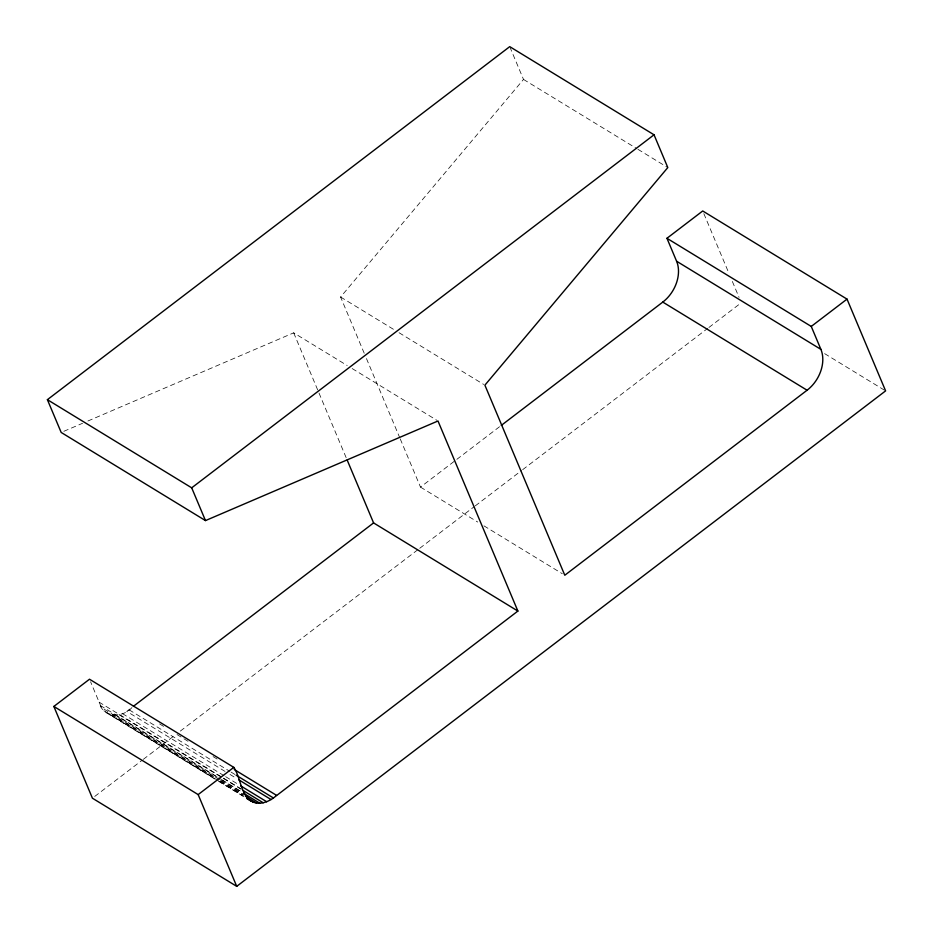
<?xml version="1.0" encoding="UTF-8"?>
<svg xmlns="http://www.w3.org/2000/svg" width="933" height="933" viewBox="0 0 933 933"><rect width="100%" height="100%" fill="white"/><g stroke="black" fill="none" stroke-linecap="round" stroke-linejoin="round"><path stroke-width="0.7" stroke-dasharray="4.67 3.5" d="M364.22 353.234L340.592 297.021L523.506 79.422L510.281 47.956M225.028 771.416L126.748 711.389L132.241 707.202C123.354 718.188 102.198 717.99 99.143 702.164L222.299 777.387M400.234 438.907L420.491 487.096L500.1 426.299M94.734 796.432L142.166 760.232M143.32 759.345L175.707 734.609M180.326 731.087L418.602 549.14M419.757 548.266L474.116 506.747M475.27 505.873L521.535 470.547M522.69 469.661L707.75 328.346M708.917 327.46L740.137 303.622M63.852 431.303L82.559 423.29M87.9 421.005L293.685 332.836L347.181 365.503M523.506 79.422L636.714 148.569M637.95 149.327L667.806 167.567M824.644 353.642L885.604 390.88M340.592 297.021L394.088 329.687M399.056 332.731L483.644 384.408M352.149 368.547L436.749 420.223M420.491 487.096L477.719 522.048M483.935 525.85L562.307 573.713M159.601 723.915L164.581 726.959M177.025 734.551L189.457 742.155M213.097 756.593L218.077 759.625M129.127 709.838L229.891 771.393M231.139 772.151L234.871 774.425M229.996 774.46L234.976 777.492M122.398 713.605L224.41 775.918M225.646 776.676L239.338 785.038M223.535 778.157L243.443 790.309M118.934 714.643L240.854 789.108M100.251 705.441L220.911 779.16M222.159 779.918L240.819 791.312M115.529 715.075L220.013 778.903M221.261 779.661L241.169 791.825M219.582 779.72L101.394 707.529L90.571 681.778M220.818 780.478L244.458 794.916M112.24 714.888L215.488 777.959M220.468 781.003L242.86 794.683M103.901 710.794L218.345 780.699M219.593 781.457L243.221 795.896M109.161 714.107L214.893 778.693M219.873 781.737L243.501 796.176M106.35 712.73L217.074 780.361M218.31 781.119L243.186 796.315M703.844 213.634L729 273.474M732.358 281.463L739.064 297.417M366.471 358.587L399.674 437.565M293.685 332.836L318.445 391.732M319.004 393.061L346.575 458.651"/><path stroke-width="1.4" d="M273.427 797.983L517.885 611.057L437.985 420.981L205.482 520.591L61.181 432.446L47.396 399.674L509.733 46.65L654.033 134.795L667.806 167.567L484.892 385.166L564.792 575.241L807.092 390.227A31.116 22.835 -58.6 0 0 820.9 349.374L811.255 326.433L666.955 238.288L702.724 210.975L847.024 299.12L885.604 390.88L236.725 886.35L92.425 798.205L53.857 706.444L89.498 679.224L233.798 767.369C241.111 778.04 240.329 796.117 253.461 802.252C260.33 804.701 267.771 802.077 273.427 797.983L236.107 775.183M47.396 399.674L191.697 487.831L654.033 134.795M133.396 706.316L373.585 522.912L517.885 611.057M501.254 425.425L662.792 302.082A31.116 22.835 -58.6 0 0 676.6 261.228L666.955 238.288M53.857 706.444L198.158 794.589L233.798 767.369M811.255 326.433L847.024 299.12M676.6 261.228L820.9 349.374M662.792 302.082L807.092 390.227M234.241 769.503L276.541 795.348M238.708 779.778L271.048 799.534M240.574 785.796L266.698 801.75M243.338 790.624L263.234 802.788M243.653 793.342L259.829 803.22M245.344 796.199L256.54 803.045M247.233 798.45L253.461 802.252M246.918 798.59L250.65 800.876M347.146 459.992L373.585 522.912M191.697 487.831L205.482 520.591M198.158 794.589L236.725 886.35"/></g></svg>
